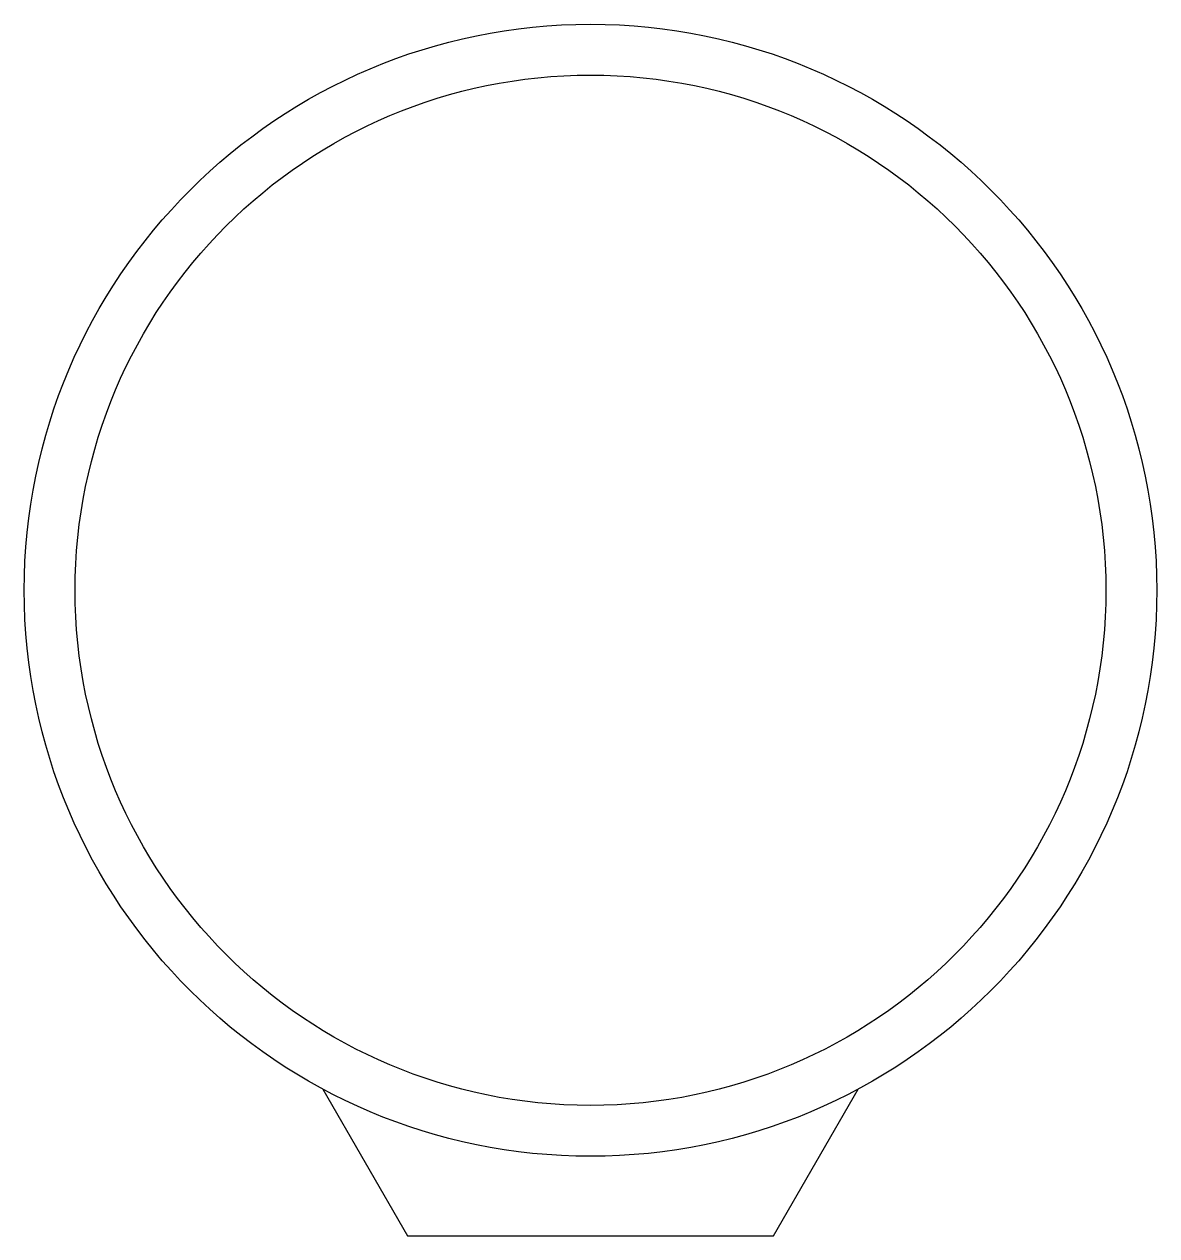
# Model space of a CAD drawing. Header units: millimetres. Extents: x -17.8 to 17.8, y -20.3 to 17.8.
import ezdxf

# ---------------------------------------------------------------- set-up
doc = ezdxf.new("R2010")
doc.units = ezdxf.units.MM
doc.layers.add('Sketch', color=7, linetype='CONTINUOUS')

msp = doc.modelspace()

# ---------------------------------------------------------------- linework, layer by layer
at = {"layer": 'Sketch'}
for p, q in [((-8.414, -15.686), (-5.75, -20.3)), ((5.75, -20.3), (8.414, -15.686)), ((-5.75, -20.3), (5.75, -20.3))]:
    msp.add_line(p, q, dxfattribs=at)
for radius in [17.8, 16.2]:
    msp.add_circle((0, 0), radius, dxfattribs=at)

doc.saveas('drawing.dxf')
